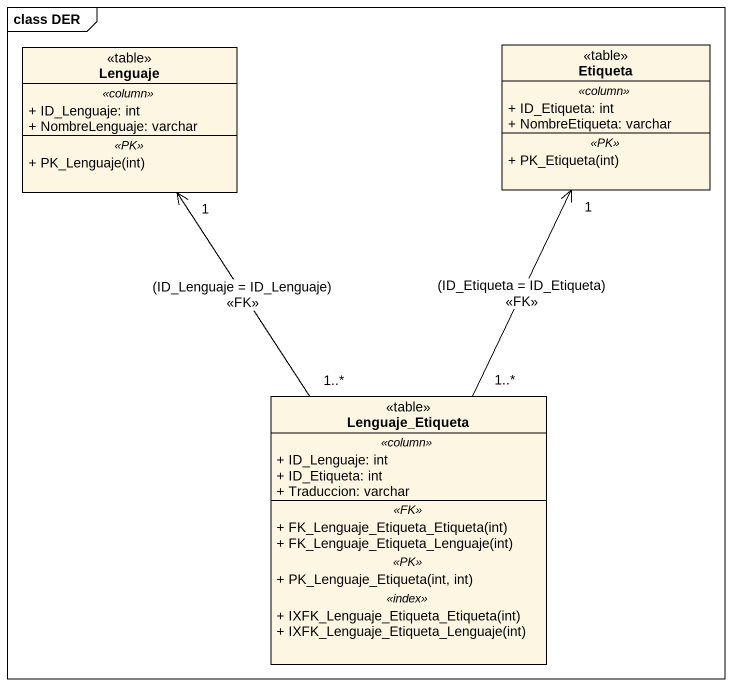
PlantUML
@startuml
mainframe class DER
hide circle
hide empty members
skinparam classAttributeIconSize 0
class Lenguaje <<table>> {
  .. <<column>> ..
  + ID_Lenguaje: int
  + NombreLenguaje: varchar
  .. <<PK>> ..
  + PK_Lenguaje(int)
}
class Etiqueta <<table>> {
  .. <<column>> ..
  + ID_Etiqueta: int
  + NombreEtiqueta: varchar
  .. <<PK>> ..
  + PK_Etiqueta(int)
}
class Lenguaje_Etiqueta <<table>> {
  .. <<column>> ..
  + ID_Lenguaje: int
  + ID_Etiqueta: int
  + Traduccion: varchar
  .. <<FK>> ..
  + FK_Lenguaje_Etiqueta_Etiqueta(int)
  + FK_Lenguaje_Etiqueta_Lenguaje(int)
  .. <<PK>> ..
  + PK_Lenguaje_Etiqueta(int, int)
  .. <<index>> ..
  + IXFK_Lenguaje_Etiqueta_Etiqueta(int)
  + IXFK_Lenguaje_Etiqueta_Lenguaje(int)
}
Lenguaje_Etiqueta "1..*" -up-> "1" Lenguaje : (ID_Lenguaje = ID_Lenguaje)\n<<FK>>
Lenguaje_Etiqueta "1..*" -up-> "1" Etiqueta : (ID_Etiqueta = ID_Etiqueta)\n<<FK>>
@enduml
